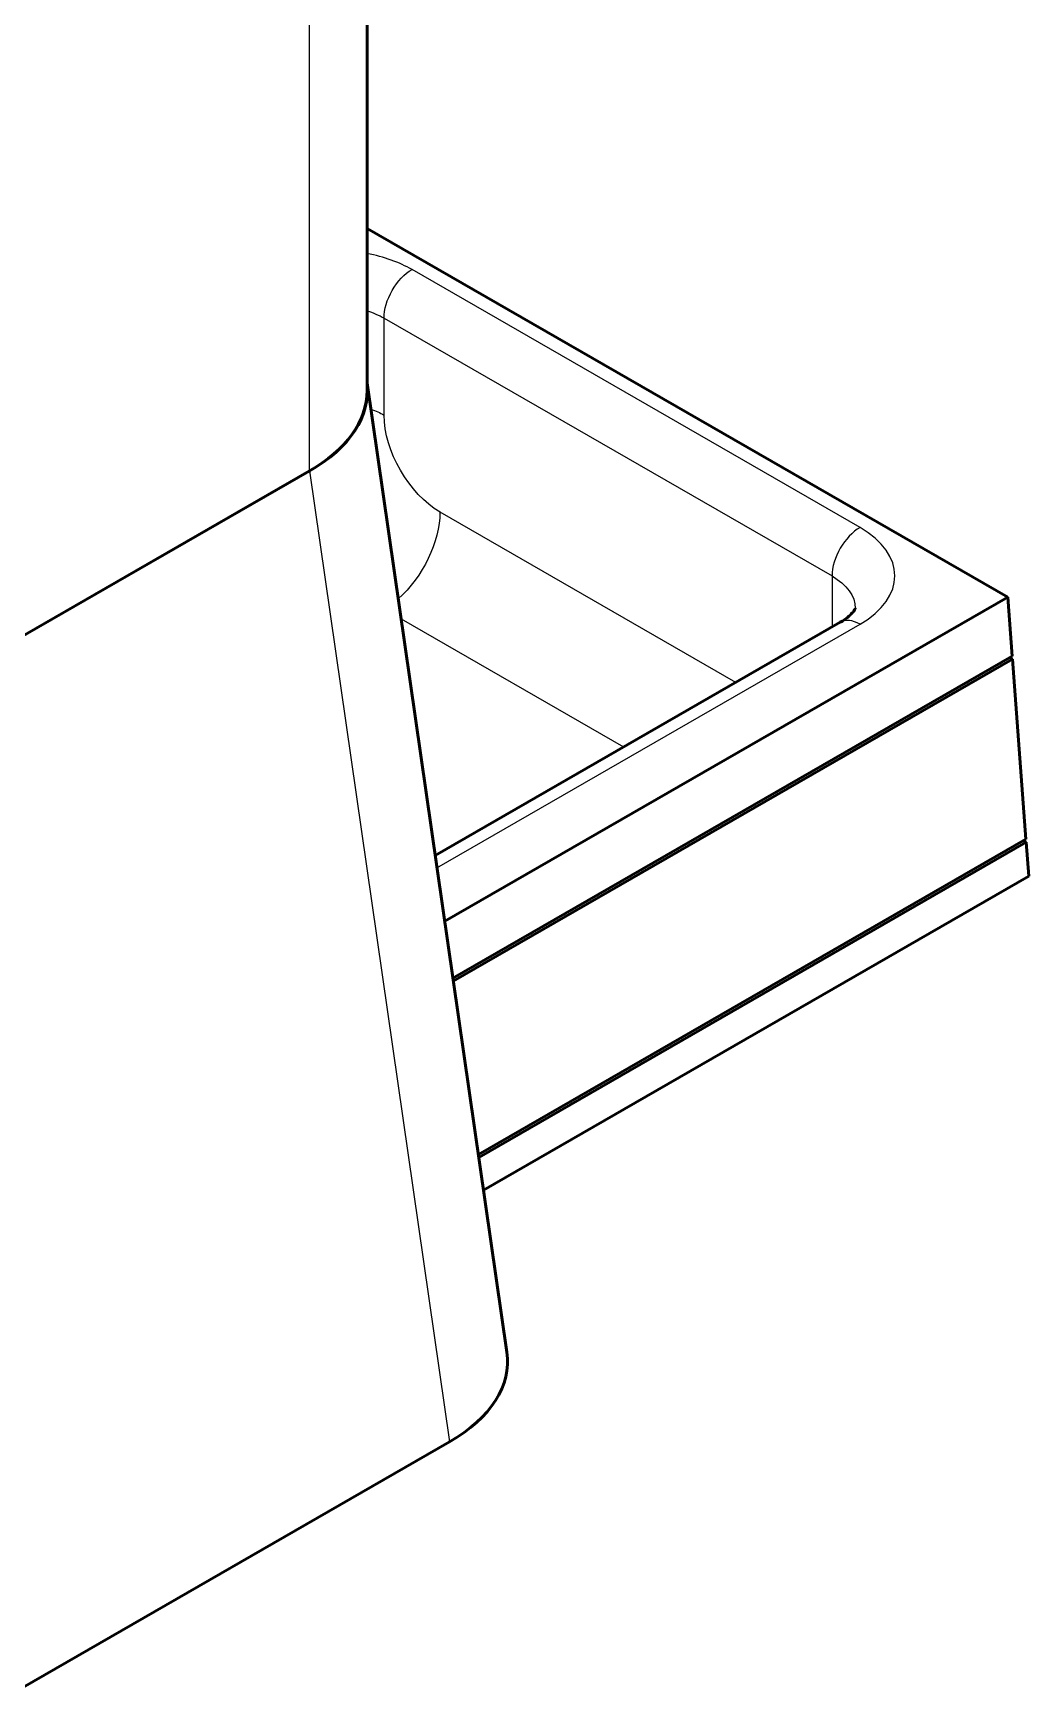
# Model space of a CAD drawing. Header units: inches. Extents: x 0.5 to 16.8, y 0.4 to 9.6.
# Drawn here: x 15.574 to 16.811, y 0.825 to 2.89 of the extents above; entities that cross this region are included whole.
import ezdxf

# ---------------------------------------------------------------- set-up
doc = ezdxf.new("R2010")
doc.units = ezdxf.units.IN
doc.header["$LTSCALE"] = 0.75
doc.header["$MEASUREMENT"] = 0
doc.layers.add('Visible', color=7, linetype='Continuous', lineweight=50)
doc.layers.add('Visible Narrow', color=7, linetype='Continuous', lineweight=25)

msp = doc.modelspace()

# ---------------------------------------------------------------- linework, layer by layer
at = {"layer": 'Visible', "extrusion": (0, 0.817547, 0.575862)}
for p, q in [((15.9889, 2.4453, 0.4018), (15.9889, 4.0546, 1.5354)), ((16.785, 2.1885, -1.0284), (15.9889, 2.647, -1.6792)), ((16.1625, 1.2499, -0.4649), (15.9889, 2.4546, 0.3836)), ((15.9174, 2.3455, 0.5435), (15.4604, 2.0823, 0.9172)), ((15.9168, 2.3451, 0.544), (15.4604, 2.0823, 0.9172)), ((16.0853, 1.7856, -0.4563), (16.785, 2.1885, -1.0284)), ((16.7905, 2.1153, -1.0867), (16.785, 2.1885, -1.0284)), ((16.5769, 2.1574, -1.009), (16.0735, 1.8675, -0.5975)), ((16.0955, 1.715, -0.5185), (16.7905, 2.1153, -1.0867)), ((16.096, 1.7113, -0.5217), (16.7908, 2.1114, -1.0898)), ((16.7873, 2.1134, -1.0926), (16.7908, 2.1114, -1.0898)), ((16.7908, 2.1114, -1.0898), (16.8076, 1.8877, -1.2679)), ((16.1271, 1.4958, -0.7115), (16.8076, 1.8877, -1.2679)), ((16.1276, 1.4921, -0.7148), (16.8079, 1.8839, -1.271)), ((16.8079, 1.8839, -1.271), (16.8044, 1.8859, -1.2738)), ((16.8111, 1.8415, -1.3047), (16.8079, 1.8839, -1.271)), ((16.1335, 1.4513, -0.7508), (16.8111, 1.8415, -1.3047)), ((16.0914, 1.1384, -0.3067), (15.5474, 0.8252, 0.1381))]:
    msp.add_line(p, q, dxfattribs=at)
msp.add_arc((-15.7428, -1.0797, 2.2305), 0.2461, 135, 180, dxfattribs=at)
at = {"layer": 'Visible', "extrusion": (1.48932e-17, -0.817547, -0.575862)}
msp.add_ellipse((15.7416, 2.4453, 0.4018), major_axis=(0.2478, 0), ratio=0.993127, start_param=-0.06333, end_param=0.78195, dxfattribs=at)
at = {"layer": 'Visible', "extrusion": (-1.48932e-17, 0.817547, 0.575862)}
msp.add_ellipse((15.9156, 1.2383, -0.4484), major_axis=(0.2478, 0), ratio=0.993127, start_param=-0.78195, end_param=0.082255, dxfattribs=at)
at = {"layer": 'Visible'}
msp.add_open_spline([(16.5769, 2.1574, -1.009), (16.5804, 2.1594, -1.0135), (16.5835, 2.1615, -1.0183), (16.5884, 2.1654, -1.0286), (16.5903, 2.1673, -1.034), (16.5932, 2.1705, -1.0452), (16.5941, 2.1718, -1.0511), (16.5952, 2.1737, -1.0631), (16.5954, 2.1743, -1.0693), (16.5955, 2.1748, -1.0801), (16.5955, 2.1749, -1.0847), (16.5955, 2.1749, -1.0894)], degree=3, knots=[0, 0, 0, 0, 0.1570796, 0.1570796, 0.3141593, 0.3141593, 0.4712389, 0.4712389, 0.6283185, 0.6283185, 0.7440251, 0.7440251, 0.7440251, 0.7440251], dxfattribs=at)
at = {"layer": 'Visible Narrow', "extrusion": (0, 0.817547, 0.575862)}
for p, q in [((15.9168, 3.9545, 1.6776), (15.9168, 2.3451, 0.544)), ((16.6015, 2.2752, -1.1514), (16.0447, 2.5958, -1.6066)), ((16.0099, 2.5356, -1.6065), (16.5667, 2.2149, -1.1513)), ((16.0099, 2.4149, -1.6915), (16.0099, 2.5356, -1.6065)), ((15.9174, 2.3455, 0.5435), (16.0914, 1.1384, -0.3067)), ((16.4471, 2.0826, -1.3907), (16.0795, 2.2943, -1.6913)), ((16.5667, 2.2149, -1.1513), (16.5667, 2.1515, -1.196)), ((16.0311, 2.1616, -1.6737), (16.3076, 2.0023, -1.4476)), ((16.0757, 1.8522, -0.5509), (16.6015, 2.155, -0.9807))]:
    msp.add_line(p, q, dxfattribs=at)
for centre, start, end in [((-15.9403, -2.7039, 1.197), 225, 250.7885), ((-16.4971, -2.1471, 1.197), 135, 225)]:
    msp.add_arc(centre, 0.1476, start, end, dxfattribs=at)
at = {"layer": 'Visible Narrow', "extrusion": (-0.707107, 0.407196, -0.578093)}
for centre, radius, start, end in [((-10.2215, -8.6346, -9.3595), 0.0492, 45.1108, 135.1108), ((-9.9429, -8.7037, -9.4579), 0.0984, 225.1108, 300.437)]:
    msp.add_arc(centre, radius, start, end, dxfattribs=at)
at = {"layer": 'Visible Narrow', "extrusion": (0, -0.817547, -0.575862)}
for centre, start, end in [((15.9403, -2.7039, -1.1478), 299.5765, 315), ((15.9403, -2.7039, -1.0002), 302.7263, 315), ((16.4971, -2.1471, -1.1478), 315, 359.9913)]:
    msp.add_arc(centre, 0.0984, start, end, dxfattribs=at)
at = {"layer": 'Visible Narrow', "extrusion": (0.707107, 0.407196, -0.578093)}
msp.add_arc((-5.9662, 7.4066, 13.2819), 0.0984, 224.8892, 314.8892, dxfattribs=at)
at = {"layer": 'Visible Narrow', "extrusion": (0.707107, -0.407196, 0.578093)}
msp.add_arc((10.2215, -8.6346, 10.1469), 0.0492, 44.8892, 134.8892, dxfattribs=at)
at = {"layer": 'Visible Narrow', "extrusion": (-0.707107, -0.407196, 0.578093)}
msp.add_arc((6.4521, 8.1035, -13.1834), 0.0492, 135.1108, 180, dxfattribs=at)

doc.saveas('drawing.dxf')
